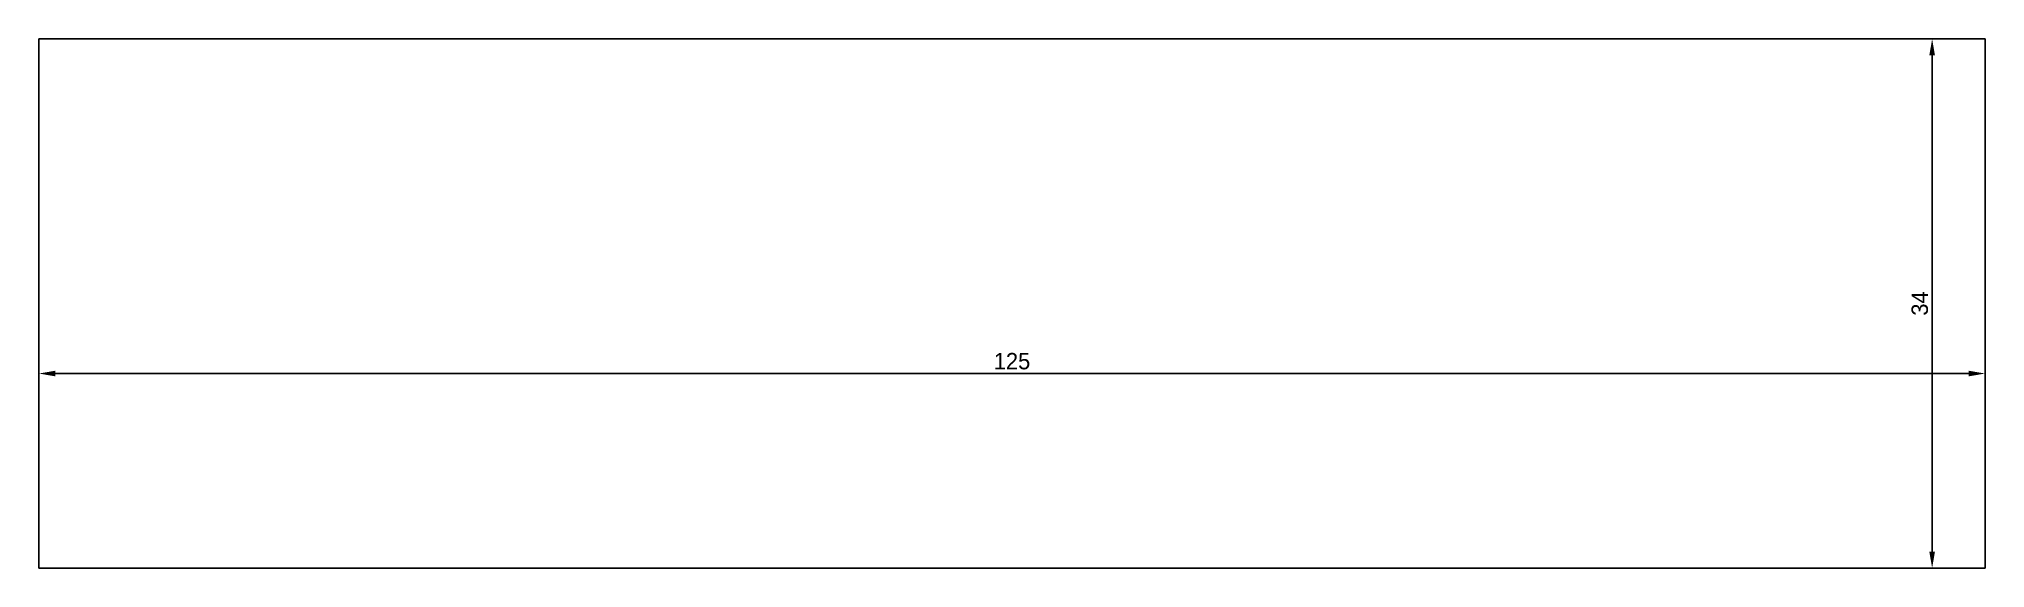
# Model space of a CAD drawing. Header units: millimetres. Extents: x 7 to 132, y 20 to 54.
import ezdxf

# ---------------------------------------------------------------- set-up
doc = ezdxf.new("R2010")
doc.units = ezdxf.units.MM
for name, color, linetype in [('Dimensions', 7, 'Continuous'), ('Sketch plane 01', 7, 'Continuous'), ('Sketch plane 02', 7, 'Continuous')]:
    doc.layers.add(name, color=color, linetype=linetype)
doc.dimstyles.new('ISO-25', dxfattribs={"dimtxt": 2.5, "dimasz": 2.5, "dimexe": 1.25, "dimexo": 0.625, "dimtad": 1, "dimtxsty": 'Standard', "dimcen": 2.5, "dimadec": 0, "dimazin": 0, "dimtfac": 1, "dimtmove": 0, "dimatfit": 3, "dimfxl": 1, "dimarcsym": 0})

# ---------------------------------------------------------------- blocks, each defined once
blk = doc.blocks.new('*D2')
at = {"layer": 'Defpoints', "color": 0}
for p in [(128.6, 54), (132, 54), (132, 20)]:
    blk.add_point(p, dxfattribs=at)
at = {"layer": 'Dimensions', "color": 140, "lineweight": -2}
for p, q in [((131.74, 54), (128.07, 54)), ((128.6, 21.05), (128.6, 52.95)), ((131.74, 20), (128.07, 20))]:
    blk.add_line(p, q, dxfattribs=at)
at = {"layer": 'Dimensions', "color": 140}
for points in [[(128.78, 52.95), (128.42, 52.95), (128.6, 54)], [(128.42, 21.05), (128.78, 21.05), (128.6, 20)]]:
    blk.add_solid(points, dxfattribs=at)
at = {"layer": 'Dimensions', "color": 140, "insert": (127.81, 37), "char_height": 1.052, "attachment_point": 5, "rotation": 90}
blk.add_mtext('34', dxfattribs=at)
blk = doc.blocks.new('*D3')
at = {"layer": 'Defpoints', "color": 0}
for p in [(132, 32.5), (7, 20), (132, 20)]:
    blk.add_point(p, dxfattribs=at)
at = {"layer": 'Dimensions', "color": 140, "lineweight": -2}
for p, q in [((7, 20.26), (7, 33.03)), ((8.05, 32.5), (130.95, 32.5)), ((132, 20.26), (132, 33.03))]:
    blk.add_line(p, q, dxfattribs=at)
at = {"layer": 'Dimensions', "color": 140}
for points in [[(8.05, 32.68), (8.05, 32.32), (7, 32.5)], [(130.95, 32.32), (130.95, 32.68), (132, 32.5)]]:
    blk.add_solid(points, dxfattribs=at)
at = {"layer": 'Dimensions', "color": 140, "insert": (69.5, 33.29), "char_height": 1.052, "attachment_point": 5}
blk.add_mtext('125', dxfattribs=at)

msp = doc.modelspace()

# ---------------------------------------------------------------- linework, layer by layer
at = {"layer": 'Sketch plane 01'}
for p, q in [((132, 54), (7, 54)), ((7, 54), (7, 20)), ((132, 20), (132, 54)), ((7, 20), (132, 20))]:
    msp.add_line(p, q, dxfattribs=at)
at = {"layer": 'Sketch plane 02', "extrusion": (0, -1, 0)}
for p, q in [((7, 20, 30), (52, 20, 30)), ((132, 20, 30), (7, 20, 30)), ((7, 20, 30), (7, 20)), ((7, 20), (132, 20)), ((52, 20, 30), (132, 20)), ((132, 20), (132, 20, 30))]:
    msp.add_line(p, q, dxfattribs=at)

# ---------------------------------------------------------------- dimensions: what is measured, and where the dimension line sits
at = {"layer": 'Dimensions'}
for base, p1, p2, angle, picture, middle in [((128.6, 54), (132, 20), (132, 54), 90, '*D2', (128.6, 37)), ((132, 32.5), (7, 20), (132, 20), 0, '*D3', (69.5, 32.5))]:
    dim = msp.add_linear_dim(base=base, p1=p1, p2=p2, angle=angle, dimstyle='ISO-25', override={"dimscale": 0.420875, "dimdec": 3, "dimzin": 8, "dimlunit": 2, "dimclrd": 140, "dimclre": 140, "dimclrt": 140}, dxfattribs=at)
    dim.commit()
    dim.dimension.update_dxf_attribs({"geometry": picture, "text_midpoint": middle, "dimtype": 161})

doc.saveas('drawing.dxf')
